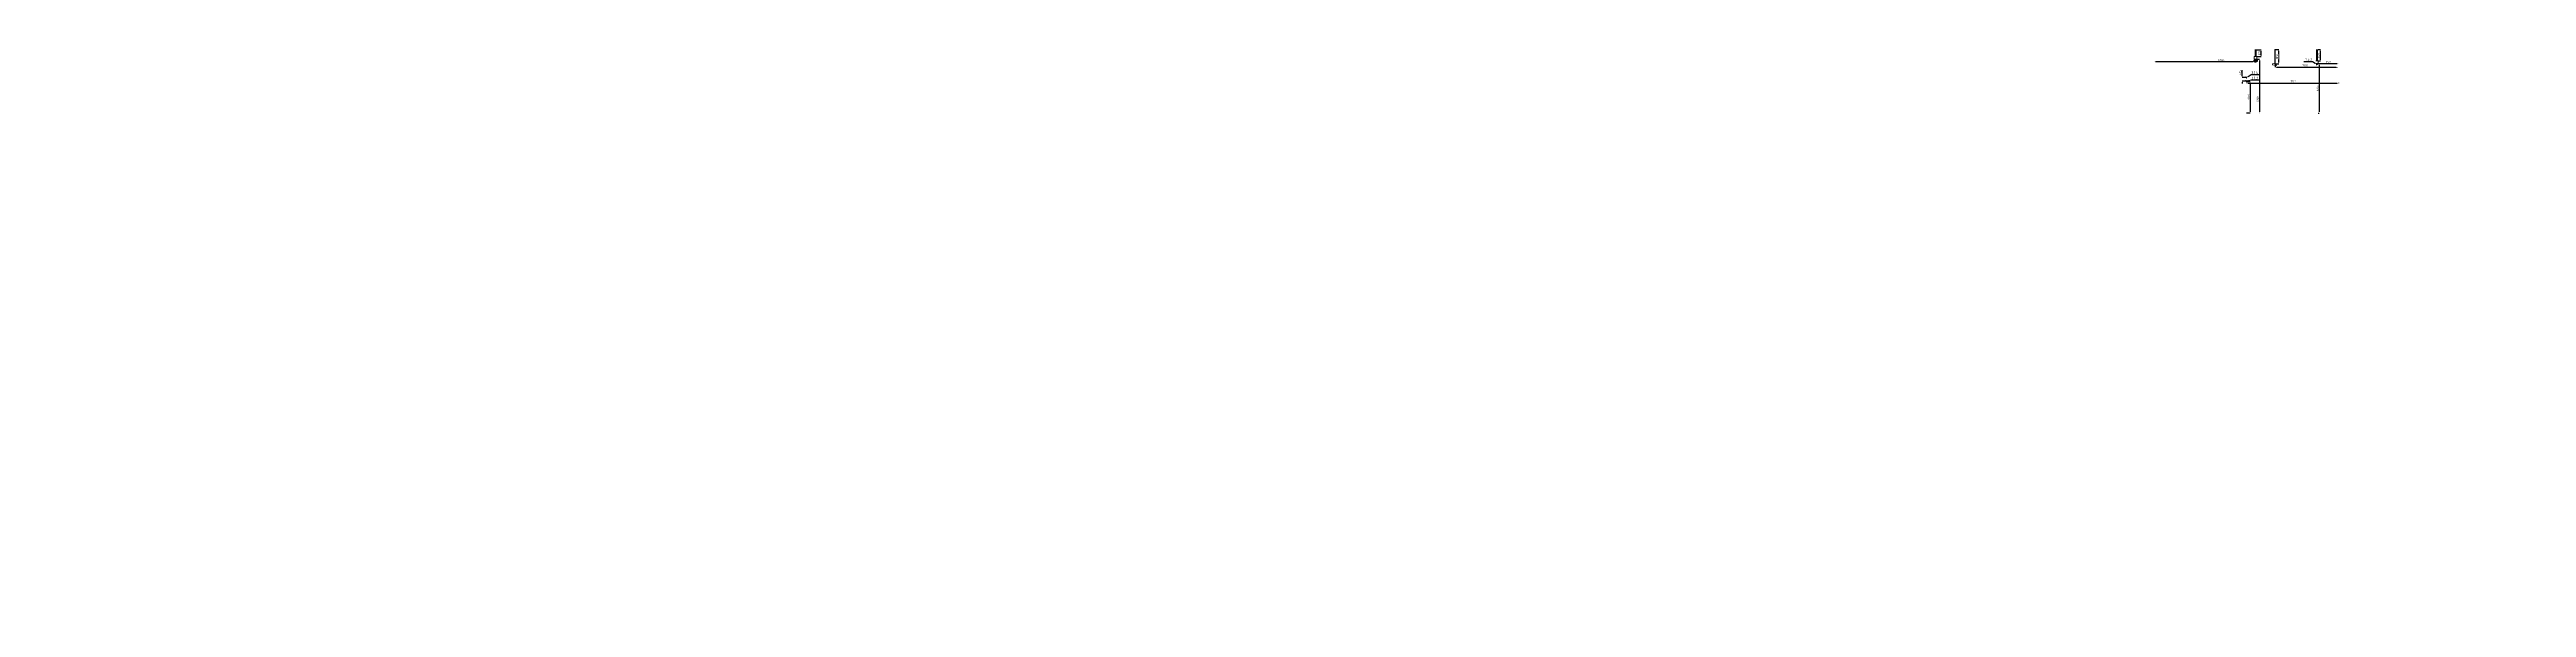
# Model space of a CAD drawing. Header units: millimetres. Extents: x 0 to 9491604, y -172998 to 295086.
# Drawn here: x 867161 to 1186451, y -40554 to 31390 of the extents above; entities that cross this region are included whole.
import ezdxf
from ezdxf import colors
from ezdxf.entities.mleader import LeaderData, LeaderLine
from ezdxf.math import Vec2, Vec3

# ---------------------------------------------------------------- set-up
doc = ezdxf.new("R2010")
doc.units = ezdxf.units.MM
doc.layers.add('EI_DIMS_DETAIL', color=7, linetype='Continuous')
doc.layers.add('Lighting-Input-2D', color=1, linetype='Continuous', lineweight=25, true_color=0xff0000)
doc.layers.add('Lighting-Moving Light', color=7, linetype='Continuous', lineweight=5)
doc.layers.add('None', color=7, linetype='Continuous', lineweight=5)
doc.styles.get("Standard").update_dxf_attribs({"font": 'GOST.TTF'})
doc.dimstyles.get("Standard").update_dxf_attribs({"dimtxt": 250, "dimasz": 150, "dimexe": 0.18, "dimexo": 0.0625, "dimgap": 100, "dimtad": 1, "dimdec": 0, "dimrnd": 5, "dimzin": 0, "dimdsep": 46, "dimtxsty": 'Standard', "dimcen": 0.09, "dimadec": 0, "dimazin": 0, "dimtfac": 1, "dimtdec": 0, "dimtofl": 0, "dimtmove": 0, "dimatfit": 3, "dimfxl": 1, "dimtolj": 1, "dimtzin": 0, "dimarcsym": 0})
pattern_1 = [(337.5886003, (468387.4237, -185234.643), (1.75006185, 4.243571658), [3.33838121, -1.251892954]), (67.5886003, (468387.4237, -185234.643), (-4.243571658, 1.75006185), [3.33838121, -1.251892954])]
pattern_2 = [(337.5886003, (468421.6683, -185691.4314), (1.75006185, 4.243571658), [3.33838121, -1.251892954]), (67.5886003, (468421.6683, -185691.4314), (-4.243571658, 1.75006185), [3.33838121, -1.251892954])]

# ---------------------------------------------------------------- blocks, each defined once
blk = doc.blocks.new('*D326')
at = {"layer": 'Defpoints', "color": 0, "lineweight": 9, "transparency": 16777216}
for p in [(1159616, 29574), (1162217, 29574), (1162217, 29574)]:
    blk.add_point(p, dxfattribs=at)
at = {"layer": 'EI_DIMS_DETAIL', "color": 0, "lineweight": -2, "transparency": 16777216}
for p, q in [((1159616, 29574), (1159616, 29574)), ((1159766, 29574), (1162067, 29574)), ((1162217, 29574), (1162217, 29574))]:
    blk.add_line(p, q, dxfattribs=at)
at = {"layer": 'EI_DIMS_DETAIL', "color": 0, "lineweight": 9, "transparency": 16777216}
for points in [[(1159766, 29599), (1159766, 29549), (1159616, 29574)], [(1162067, 29599), (1162067, 29549), (1162217, 29574)]]:
    blk.add_solid(points, dxfattribs=at)
at = {"layer": 'EI_DIMS_DETAIL', "color": 0, "lineweight": 9, "transparency": 16777216, "insert": (1160917, 29799), "char_height": 250, "attachment_point": 5}
blk.add_mtext('\\A1;2600', dxfattribs=at)
blk = doc.blocks.new('*D334')
at = {"layer": 'Defpoints', "color": 0, "lineweight": 9, "transparency": 16777216}
for p in [(1159616, 29574), (1159616, 23190), (1159750, 23190)]:
    blk.add_point(p, dxfattribs=at)
at = {"layer": 'EI_DIMS_DETAIL', "color": 0, "lineweight": -2, "transparency": 16777216}
for p, q in [((1159616, 29574), (1159750, 29574)), ((1159750, 29424), (1159750, 23340)), ((1159616, 23190), (1159750, 23190))]:
    blk.add_line(p, q, dxfattribs=at)
at = {"layer": 'EI_DIMS_DETAIL', "color": 0, "lineweight": 9, "transparency": 16777216}
for points in [[(1159725, 29424), (1159775, 29424), (1159750, 29574)], [(1159725, 23340), (1159775, 23340), (1159750, 23190)]]:
    blk.add_solid(points, dxfattribs=at)
at = {"layer": 'EI_DIMS_DETAIL', "color": 0, "lineweight": 9, "transparency": 16777216, "insert": (1159525, 26382), "char_height": 250, "attachment_point": 5, "rotation": 90}
blk.add_mtext('\\A1;6385', dxfattribs=at)
blk = doc.blocks.new('*D335')
at = {"layer": 'Defpoints', "color": 0, "lineweight": 9, "transparency": 16777216}
for p in [(1159617, 31390), (1159617, 29914), (1159909, 31390)]:
    blk.add_point(p, dxfattribs=at)
at = {"layer": 'EI_DIMS_DETAIL', "color": 0, "lineweight": -2, "transparency": 16777216}
for p, q in [((1159617, 31390), (1159909, 31390)), ((1159617, 29914), (1159909, 29914)), ((1159909, 30064), (1159909, 31240))]:
    blk.add_line(p, q, dxfattribs=at)
at = {"layer": 'EI_DIMS_DETAIL', "color": 0, "lineweight": 9, "transparency": 16777216}
for points in [[(1159884, 31240), (1159934, 31240), (1159909, 31390)], [(1159884, 30064), (1159934, 30064), (1159909, 29914)]]:
    blk.add_solid(points, dxfattribs=at)
at = {"layer": 'EI_DIMS_DETAIL', "color": 0, "lineweight": 9, "transparency": 16777216, "insert": (1159684, 30652), "char_height": 250, "attachment_point": 5, "rotation": 90}
blk.add_mtext('\\A1;1475', dxfattribs=at)
blk = doc.blocks.new('*D327')
at = {"layer": 'Defpoints', "color": 0, "lineweight": 9, "transparency": 16777216}
for p in [(1151690, 30135), (1152027, 23196), (1152027, 23196)]:
    blk.add_point(p, dxfattribs=at)
at = {"layer": 'EI_DIMS_DETAIL', "color": 0, "lineweight": -2, "transparency": 16777216}
for p, q in [((1151690, 30135), (1152027, 30135)), ((1152027, 29985), (1152027, 23346)), ((1152027, 23196), (1152027, 23196))]:
    blk.add_line(p, q, dxfattribs=at)
at = {"layer": 'EI_DIMS_DETAIL', "color": 0, "lineweight": 9, "transparency": 16777216}
for points in [[(1152002, 29985), (1152052, 29985), (1152027, 30135)], [(1152002, 23346), (1152052, 23346), (1152027, 23196)]]:
    blk.add_solid(points, dxfattribs=at)
at = {"layer": 'EI_DIMS_DETAIL', "color": 0, "lineweight": 9, "transparency": 16777216, "insert": (1151802, 24982), "char_height": 250, "attachment_point": 5, "rotation": 90}
blk.add_mtext('\\A1;6940', dxfattribs=at)
blk = doc.blocks.new('*D328')
at = {"layer": 'Defpoints', "color": 0, "lineweight": 9, "transparency": 16777216}
for p in [(1138499, 29789, -950), (1138499, 29788), (1151352, 29788)]:
    blk.add_point(p, dxfattribs=at)
at = {"layer": 'EI_DIMS_DETAIL', "color": 0, "lineweight": -2, "transparency": 16777216}
for p, q in [((1138499, 29789), (1138499, 29788)), ((1151202, 29788), (1138649, 29788)), ((1151352, 29788), (1151352, 29788))]:
    blk.add_line(p, q, dxfattribs=at)
at = {"layer": 'EI_DIMS_DETAIL', "color": 0, "lineweight": 9, "transparency": 16777216}
for points in [[(1138649, 29813), (1138649, 29763), (1138499, 29788)], [(1151202, 29813), (1151202, 29763), (1151352, 29788)]]:
    blk.add_solid(points, dxfattribs=at)
at = {"layer": 'EI_DIMS_DETAIL', "color": 0, "lineweight": 9, "transparency": 16777216, "insert": (1147125, 30013), "char_height": 250, "attachment_point": 5}
blk.add_mtext('\\A1;12855', dxfattribs=at)
blk = doc.blocks.new('Group-202')
at = {"layer": 'Lighting-Input-2D', "linetype": 'Continuous', "lineweight": 0, "true_color": 0x00ffff}
blk.add_hatch(color=4, dxfattribs=at).paths.add_polyline_path([(-52, -122), (48, -122), (48, -172), (-52, -172)])
at = {"layer": 'Lighting-Moving Light', "linetype": 'Continuous', "lineweight": 0, "true_color": 0x00ffff, "transparency": 33554687}
h = blk.add_hatch(color=4, dxfattribs=at)
edge = h.paths.add_edge_path()
edge.add_line((127, -139), (71, -186))
edge.add_line((71, -186), (-71, -186))
edge.add_line((-71, -186), (-127, -139))
edge.add_line((-127, -139), (-127, -119))
edge.add_line((-127, -119), (-130, -116))
edge.add_line((-130, -116), (-130, -100))
edge.add_arc((-125, -90), 11.3, 231.46188, 243.69001, ccw=False)
edge.add_arc((-52, -11), 119, 216.85397, 227.89441, ccw=False)
edge.add_arc((-40, 0), 135, 204.96082, 217.50525, ccw=False)
edge.add_line((-162, -57), (-185, -57))
edge.add_line((-185, -57), (-185, 57))
edge.add_line((-185, 57), (-162, 57))
edge.add_arc((-40, 0), 135, 132.75687, 154.99711, ccw=False)
edge.add_arc((-129, 96), 4.36, 103.05896, 133.87798, ccw=False)
edge.add_line((-130, 100), (-130, 116))
edge.add_line((-130, 116), (-118, 127))
edge.add_arc((0, 1670), 1548, 265.62318, 266.35396)
edge.add_line((-98, 125), (-87, 164))
edge.add_line((-87, 164), (-87, 164))
edge.add_line((-87, 164), (-75, 225))
edge.add_arc((-74, 225), 0.993, 89.652, 168.56383, ccw=False)
edge.add_line((-74, 226), (74, 226))
edge.add_arc((74, 225), 0.993, 11.43617, 90.348, ccw=False)
edge.add_line((75, 225), (87, 164))
edge.add_line((87, 164), (87, 164))
edge.add_line((87, 164), (98, 125))
edge.add_arc((0, 1670), 1548, 273.64604, 274.37682)
edge.add_line((118, 127), (130, 116))
edge.add_line((130, 116), (130, 100))
edge.add_arc((129, 96), 4.36, 46.12202, 76.94104, ccw=False)
edge.add_arc((40, 0), 135, 25.00289, 47.24313, ccw=False)
edge.add_line((162, 57), (185, 57))
edge.add_line((185, 57), (185, -57))
edge.add_line((185, -57), (162, -57))
edge.add_arc((40, 0), 135, 322.49475, 335.03918, ccw=False)
edge.add_arc((52, -11), 119, 312.10559, 323.14603, ccw=False)
edge.add_arc((125, -90), 11.3, 296.30999, 308.53812, ccw=False)
edge.add_line((130, -100), (130, -116))
edge.add_line((130, -116), (127, -119))
edge.add_line((127, -119), (127, -139))
edge = h.paths.add_edge_path()
edge.add_line((130, 71), (130, 57))
edge.add_line((130, 57), (142, 57))
edge.add_arc((60, 0), 100, 34.7913, 44.4762)
edge.add_arc((129, 68), 3.3, 40.92127, 76.795)
edge = h.paths.add_edge_path()
edge.add_arc((-60, 0), 100, 135.5238, 145.2087)
edge.add_line((-142, 57), (-130, 57))
edge.add_line((-130, 57), (-130, 71))
edge.add_arc((-129, 68), 3.3, 103.205, 139.07873)
edge = h.paths.add_edge_path()
edge.add_line((-130, -71), (-130, -57))
edge.add_line((-130, -57), (-142, -57))
edge.add_arc((-60, 0), 100, 214.72801, 224.46921)
edge.add_arc((-128, -67), 4.96, 223.95508, 248.33943)
edge = h.paths.add_edge_path()
edge.add_arc((60, 0), 100, 315.53079, 325.27199)
edge.add_line((142, -57), (130, -57))
edge.add_line((130, -57), (130, -71))
edge.add_arc((128, -67), 4.96, 291.66057, 316.04492)
blk.add_hatch(color=4, dxfattribs=at).paths.add_polyline_path([(-185, 57), (185, 57), (185, -57), (-185, -57)])
h = blk.add_hatch(color=4, dxfattribs=at)
edge = h.paths.add_edge_path()
edge.add_line((0, -186), (-71, -186))
edge.add_line((-71, -186), (-127, -139))
edge.add_line((-127, -139), (-127, 45))
edge.add_line((-127, 45), (-121, 51))
edge.add_line((-121, 51), (-87, 164))
edge.add_line((-87, 164), (-87, 164))
edge.add_line((-87, 164), (-75, 225))
edge.add_arc((-74, 225), 0.993, 89.652, 168.56383, ccw=False)
edge.add_line((-74, 226), (74, 226))
edge.add_arc((74, 225), 0.993, 11.43617, 90.348, ccw=False)
edge.add_line((75, 225), (87, 164))
edge.add_line((87, 164), (87, 164))
edge.add_line((87, 164), (121, 51))
edge.add_line((121, 51), (127, 45))
edge.add_line((127, 45), (127, -139))
edge.add_line((127, -139), (71, -186))
edge.add_line((71, -186), (0, -186))
at = {"layer": 'Lighting-Input-2D', "flags": 128}
blk.add_lwpolyline([(-52, -122), (48, -122), (48, -172), (-52, -172)], close=True, dxfattribs=at)
at = {"layer": 'Lighting-Moving Light', "color": 7, "linetype": 'Continuous', "lineweight": 25, "transparency": 33554687, "flags": 128}
for points in [[(127, -139), (71, -186), (-71, -186), (-127, -139), (-127, -119), (-130, -116), (-130, -100, -0.053406), (-132, -99, -0.0482103), (-147, -82, -0.0547901), (-162, -57), (-185, -57), (-185, 57), (-162, 57, -0.0973471), (-132, 99, -0.1352898), (-130, 100), (-130, 116), (-118, 127, 0.0031886), (-98, 125), (-87, 164), (-87, 164), (-75, 225, -0.3586024), (-74, 226), (74, 226, -0.3586024), (75, 225), (87, 164), (87, 164), (98, 125, 0.0031886), (118, 127), (130, 116), (130, 100, -0.1352898), (132, 99, -0.0973471), (162, 57), (185, 57), (185, -57), (162, -57, -0.0547901), (147, -82, -0.0482103), (132, -99, -0.053406), (130, -100), (130, -116), (127, -119)], [(-131, 70, 0.0422835), (-142, 57), (-130, 57), (-130, 71, 0.1578197), (-131, 70)], [(130, 71), (130, 57), (142, 57, 0.0422835), (131, 70, 0.1578197), (130, 71)], [(-130, -71), (-130, -57), (-142, -57, 0.0425296), (-131, -70, 0.1068001), (-130, -71)], [(131, -70, 0.0425296), (142, -57), (130, -57), (130, -71, 0.1068001), (131, -70)]]:
    blk.add_lwpolyline(points, format="xyb", close=True, dxfattribs=at)
at = {"layer": 'Lighting-Moving Light', "color": 7, "linetype": 'Continuous', "lineweight": 18, "transparency": 33554687, "flags": 128}
blk.add_lwpolyline([(-185, 57), (185, 57), (185, -57), (-185, -57)], close=True, dxfattribs=at)
blk.add_lwpolyline([(0, -186), (-71, -186), (-127, -139), (-127, 45), (-121, 51), (-87, 164), (-87, 164), (-75, 225, -0.3586024), (-74, 226), (74, 226, -0.3586024), (75, 225), (87, 164), (87, 164), (121, 51), (127, 45), (127, -139), (71, -186)], format="xyb", close=True, dxfattribs=at)
at = {"layer": 'None', "color": 0, "flags": 1}
for tag in ['3D_Symbol_Name', 'Model_Name', 'Inst_Type', 'FixtureID', 'GDTF_Fixture_Name', 'GDTF_Fixture_Mode', 'Power_Connector', 'Wattage', 'Lamp', 'Frame_Size_Imp', 'Frame_Size_Metric', 'Weight', 'Device_Type', 'Beam_Angle', 'Field_Angle', 'Beam_Angle_2', 'Field_Angle_2', 'Candlepower', 'Num_Channels', 'Remarks', 'Drawn_By']:
    blk.add_attdef(tag, (-185, -186), '', height=0.18, dxfattribs=at)
blk = doc.blocks.new('NNA_TransformGroup (2D)-81')
at = {"layer": 'None', "color": 7, "transparency": 33554687}
blk.add_blockref('Group-202', (0, 0), dxfattribs=at)
blk = doc.blocks.new('Lighting Device (2D)-81')
at = {"layer": 'None', "color": 7, "transparency": 33554687}
blk.add_blockref('NNA_TransformGroup (2D)-81', (0, 0), dxfattribs=at)
at = {"layer": 'None', "color": 0, "flags": 1}
for tag in ['3D_Symbol_Name', 'Model_Name', 'Inst_Type', 'FixtureID', 'GDTF_Fixture_Name', 'GDTF_Fixture_Mode', 'Power_Connector', 'Wattage', 'Lamp', 'Frame_Size_Imp', 'Frame_Size_Metric', 'Weight', 'Device_Type', 'Beam_Angle', 'Field_Angle', 'Beam_Angle_2', 'Field_Angle_2', 'Candlepower', 'Num_Channels', 'Remarks', 'Drawn_By']:
    blk.add_attdef(tag, (8075, -9011), '', height=0.18, dxfattribs=at)
blk = doc.blocks.new('*D329')
at = {"layer": 'Defpoints', "color": 0, "lineweight": 9, "transparency": 16777216}
for p in [(1151596, 31341), (1151699, 30470), (1152249, 31341)]:
    blk.add_point(p, dxfattribs=at)
at = {"layer": 'EI_DIMS_DETAIL', "color": 0, "lineweight": -2, "transparency": 16777216}
for p, q in [((1151596, 31341), (1152249, 31341)), ((1151699, 30470), (1152249, 30470)), ((1152249, 30620), (1152249, 31191))]:
    blk.add_line(p, q, dxfattribs=at)
at = {"layer": 'EI_DIMS_DETAIL', "color": 0, "lineweight": 9, "transparency": 16777216}
for points in [[(1152224, 31191), (1152274, 31191), (1152249, 31341)], [(1152224, 30620), (1152274, 30620), (1152249, 30470)]]:
    blk.add_solid(points, dxfattribs=at)
at = {"layer": 'EI_DIMS_DETAIL', "color": 0, "lineweight": 9, "transparency": 16777216, "insert": (1152023, 30906), "char_height": 250, "attachment_point": 5, "rotation": 90}
blk.add_mtext('\\A1;870', dxfattribs=at)
blk = doc.blocks.new('*D330')
at = {"layer": 'Defpoints', "color": 0, "lineweight": 9, "transparency": 16777216}
for p in [(1150332, 27265), (1150359, 23224), (1150844, 23224)]:
    blk.add_point(p, dxfattribs=at)
at = {"layer": 'EI_DIMS_DETAIL', "color": 0, "lineweight": -2, "transparency": 16777216}
for p, q in [((1150332, 27265), (1150845, 27265)), ((1150844, 27115), (1150844, 23374)), ((1150359, 23224), (1150845, 23224))]:
    blk.add_line(p, q, dxfattribs=at)
at = {"layer": 'EI_DIMS_DETAIL', "color": 0, "lineweight": 9, "transparency": 16777216}
for points in [[(1150819, 27115), (1150869, 27115), (1150844, 27265)], [(1150819, 23374), (1150869, 23374), (1150844, 23224)]]:
    blk.add_solid(points, dxfattribs=at)
at = {"layer": 'EI_DIMS_DETAIL', "color": 0, "lineweight": 9, "transparency": 16777216, "insert": (1150619, 25245), "char_height": 250, "attachment_point": 5, "rotation": 90}
blk.add_mtext('\\A1;4040', dxfattribs=at)
blk = doc.blocks.new('*D331')
at = {"layer": 'Defpoints', "color": 0, "lineweight": 9, "transparency": 16777216}
for p in [(1149798, 27787), (1150359, 27787), (1150359, 27318)]:
    blk.add_point(p, dxfattribs=at)
at = {"layer": 'EI_DIMS_DETAIL', "color": 0, "lineweight": -2, "transparency": 16777216}
for p, q in [((1149798, 27937), (1149798, 28733)), ((1150359, 27787), (1149798, 27787)), ((1150359, 27318), (1149798, 27318)), ((1149798, 27168), (1149798, 27018))]:
    blk.add_line(p, q, dxfattribs=at)
at = {"layer": 'EI_DIMS_DETAIL', "color": 0, "lineweight": 9, "transparency": 16777216}
for points in [[(1149773, 27937), (1149823, 27937), (1149798, 27787)], [(1149773, 27168), (1149823, 27168), (1149798, 27318)]]:
    blk.add_solid(points, dxfattribs=at)
at = {"layer": 'EI_DIMS_DETAIL', "color": 0, "lineweight": 9, "transparency": 16777216, "insert": (1149573, 28410), "char_height": 250, "attachment_point": 5, "rotation": 90}
blk.add_mtext('\\A1;470', dxfattribs=at)
blk = doc.blocks.new('*D332')
at = {"layer": 'Defpoints', "color": 0, "lineweight": 9, "transparency": 16777216}
for p in [(1150426, 27105), (1162213, 27105), (1162213, 27050)]:
    blk.add_point(p, dxfattribs=at)
at = {"layer": 'EI_DIMS_DETAIL', "color": 0, "lineweight": -2, "transparency": 16777216}
for p, q in [((1150426, 27105), (1150426, 27050)), ((1150576, 27050), (1162063, 27050)), ((1162213, 27105), (1162213, 27050))]:
    blk.add_line(p, q, dxfattribs=at)
at = {"layer": 'EI_DIMS_DETAIL', "color": 0, "lineweight": 9, "transparency": 16777216}
for points in [[(1150576, 27075), (1150576, 27025), (1150426, 27050)], [(1162063, 27075), (1162063, 27025), (1162213, 27050)]]:
    blk.add_solid(points, dxfattribs=at)
at = {"layer": 'EI_DIMS_DETAIL', "color": 0, "lineweight": 9, "transparency": 16777216, "insert": (1156319, 27275), "char_height": 250, "attachment_point": 5}
blk.add_mtext('\\A1;11785', dxfattribs=at)
blk = doc.blocks.new('*D333')
at = {"color": 0, "lineweight": -2, "transparency": 16777216}
for p, q in [((1154068, 29461), (1154068, 29124)), ((1154218, 29124), (1161914, 29124)), ((1162064, 29085), (1162064, 29124))]:
    blk.add_line(p, q, dxfattribs=at)
at = {"color": 0, "lineweight": 9, "transparency": 16777216}
for points in [[(1154218, 29149), (1154218, 29099), (1154068, 29124)], [(1161914, 29149), (1161914, 29099), (1162064, 29124)]]:
    blk.add_solid(points, dxfattribs=at)
at = {"layer": 'Defpoints', "color": 0, "lineweight": 9, "transparency": 16777216}
for p in [(1154068, 29461, 0), (1162064, 29124), (1162064, 29085, 0)]:
    blk.add_point(p, dxfattribs=at)
at = {"color": 0, "lineweight": 9, "transparency": 16777216, "insert": (1157906, 29349), "char_height": 250, "attachment_point": 5}
blk.add_mtext('\\A1;7995', dxfattribs=at)
blk = doc.blocks.new('*D336')
at = {"layer": 'EI_DIMS_DETAIL', "color": 0, "lineweight": -2, "transparency": 16777216}
for p, q in [((1154065, 29562), (1154534, 29562)), ((1154067, 31390), (1154534, 31390)), ((1154534, 29712), (1154534, 31240))]:
    blk.add_line(p, q, dxfattribs=at)
at = {"layer": 'EI_DIMS_DETAIL', "color": 0, "lineweight": 9, "transparency": 16777216}
for points in [[(1154509, 31240), (1154559, 31240), (1154534, 31390)], [(1154509, 29712), (1154559, 29712), (1154534, 29562)]]:
    blk.add_solid(points, dxfattribs=at)
at = {"layer": 'EI_DIMS_DETAIL', "color": 0, "lineweight": 9, "transparency": 16777216, "insert": (1154309, 30476), "char_height": 250, "attachment_point": 5, "rotation": 90, "bg_fill": 3, "box_fill_scale": 1.1, "bg_fill_color": 256, "bg_fill_true_color": 13158600, "bg_fill_transparency": 0}
blk.add_mtext('\\A1;1830', dxfattribs=at)
at = {"layer": 'Defpoints', "color": 0, "lineweight": 9, "transparency": 16777216}
for p in [(1154065, 29562), (1154067, 31390), (1154534, 31390)]:
    blk.add_point(p, dxfattribs=at)

msp = doc.modelspace()

# ---------------------------------------------------------------- hatches: boundary and pattern name
at = {"lineweight": 9}
h = msp.add_hatch(dxfattribs=at)
h.set_pattern_fill('ANGLE', color=3)
h.set_pattern_definition([(0, (321411.6273, -661615.173), (0, 6.985), [5.08, -1.905]), (90, (321411.6273, -661615.173), (-6.985, 4e-16), [5.08, -1.905])])
h.paths.add_polyline_path([(1159362.9, 29572.1), (1159522.9, 29572.1), (1159519.9, 29410), (1159359.9, 29410)])
h = msp.add_hatch(dxfattribs=at)
h.set_pattern_fill('ANGLE', color=5, scale=0.657162, angle=-22.4114)
h.set_pattern_definition(pattern_1)
h.paths.add_polyline_path([(1150212.5, 27933.9), (1150350.6, 27876.9), (1150290, 27730), (1150151.9, 27786.9)])
edge = h.paths.add_edge_path()
edge.add_line((1150350.6, 27876.9), (1150510.8, 27898.3))
h = msp.add_hatch(dxfattribs=at)
h.set_pattern_fill('ANGLE', color=5, scale=0.657162, angle=-22.4114)
h.set_pattern_definition(pattern_2)
h.paths.add_polyline_path([(1150246.7, 27477.1), (1150384.8, 27420.1), (1150324.2, 27273.2), (1150186.1, 27330.1)])
edge = h.paths.add_edge_path()
edge.add_line((1150384.8, 27420.1), (1150545.1, 27441.5))
h = msp.add_hatch(dxfattribs=at)
h.set_pattern_fill('ANGLE', color=5, scale=0.657162, angle=-22.4114)
h.set_pattern_definition(pattern_1)
edge = h.paths.add_edge_path()
edge.add_line((1150350.6, 27876.9), (1150510.8, 27898.3))
edge.add_line((1150510.8, 27898.3), (1150388.8, 27602.3))
edge.add_line((1150290, 27730), (1150388.8, 27602.3))
h = msp.add_hatch(dxfattribs=at)
h.set_pattern_fill('ANGLE', color=5, scale=0.657162, angle=-22.4114)
h.set_pattern_definition(pattern_2)
edge = h.paths.add_edge_path()
edge.add_line((1150384.8, 27420.1), (1150545.1, 27441.5))
edge.add_line((1150545.1, 27441.5), (1150423, 27145.5))
edge.add_line((1150324.2, 27273.2), (1150423, 27145.5))

# ---------------------------------------------------------------- linework, layer by layer
for p, q in [((1151360.9, 30470.3), (1151360.9, 30132.3)), ((1151360.9, 30470.3), (1151698.9, 30470.3)), ((1151360.9, 30132.3), (1151698.9, 30132.3)), ((1151698.9, 30470.3), (1151698.9, 30132.3)), ((1159278.4, 29573.9), (1159616.4, 29573.9)), ((1159278.9, 29914.1), (1159616.9, 29914.1)), ((1159616.4, 29911.9), (1159616.4, 29573.9))]:
    msp.add_line(p, q, dxfattribs=at)
at = {"color": 1, "lineweight": 9}
for p, q in [((1151458.1, 30470.3), (1151458.1, 31379.9)), ((1151594.7, 30470.3), (1151594.7, 31382.1)), ((1159374.1, 29915), (1159372.5, 31378.6)), ((1159507.7, 29918.8), (1159509.2, 31380.8))]:
    msp.add_line(p, q, dxfattribs=at)
at = {"color": 1, "lineweight": 9, "elevation": -893.3}
msp.add_lwpolyline([(1154027.5, 31390.3), (1154067, 31390.3), (1154061.8, 29562.1), (1154022.3, 29562.1)], close=True, dxfattribs=at)

# ---------------------------------------------------------------- block references
at = {"layer": 'None', "color": 7, "lineweight": 9, "transparency": 33554687, "rotation": 270}
msp.add_blockref('Lighting Device (2D)-81', (1151525.3, 29938.5, 7364.2), dxfattribs=at)

# ---------------------------------------------------------------- dimensions: what is measured, and where the dimension line sits
at = {"layer": 'EI_DIMS_DETAIL', "lineweight": 9}
dim = msp.add_linear_dim(base=(1138499.3, 29788.2), p1=(1151352.3, 29788.2), p2=(1138499.3, 29789.4, -950), dimstyle='Standard', dxfattribs=at)
dim.commit()
dim.dimension.update_dxf_attribs({"geometry": '*D328', "text_midpoint": (1147124.7, 29788.2), "dimtype": 160})
for base, p1, p2, picture, middle in [((1152248.6, 31340.9), (1151698.9, 30470.3), (1151596.1, 31340.9), '*D329', (1152023.5, 30905.6)), ((1149798.1, 27786.5), (1150358.8, 27317.9), (1150358.8, 27786.5), '*D331', (1149573, 28410)), ((1150844.4573, 23223.867), (1150332.0427, 27265.3832), (1150358.8824, 23223.867), '*D330', (1150619.3679, 25244.6251))]:
    dim = msp.add_linear_dim(base=base, p1=p1, p2=p2, angle=90, dimstyle='Standard', dxfattribs=at)
    dim.commit()
    dim.dimension.update_dxf_attribs({"geometry": picture, "text_midpoint": middle})
dim = msp.add_linear_dim(base=(1152027, 23195.5), p1=(1151690.3, 30135.5), p2=(1152027, 23195.5), angle=90, dimstyle='Standard', dxfattribs=at)
dim.commit()
dim.dimension.update_dxf_attribs({"geometry": '*D327', "text_midpoint": (1152027, 24981.8), "dimtype": 160})
dim = msp.add_linear_dim(base=(1162213.1209, 27050.2744), p1=(1150425.6402, 27105.0801), p2=(1162213.1209, 27105.0801), dimstyle='Standard', dxfattribs=at)
dim.commit()
dim.dimension.update_dxf_attribs({"geometry": '*D332', "text_midpoint": (1156319.3806, 27275.3637)})

# ---------------------------------------------------------------- leaders
at = {"lineweight": 9}
ml = msp.add_multileader_mtext('Standard', dxfattribs=at)
ml.set_content('3.1.4', color=256)
ml.set_leader_properties()
ml.build(insert=Vec2(0, 0))
ml.multileader.update_dxf_attribs({"text_left_attachment_type": 6, "text_right_attachment_type": 6, "arrow_head_size": 250})
ctx = ml.context
ctx.base_point, ctx.char_height, ctx.arrow_head_size, ctx.plane_origin = Vec3(1150982.6, 28179, 0), 350, 250, Vec3(1150357.4, 27785.5, 0)
ctx.left_attachment, ctx.right_attachment = 6, 6
notes = []
notes.append((ctx, [(0, (1, 1, 0), (1150974.6, 28179, 0), (1, 0), 8, [(0, [(1150357.4, 27785.5, 0)], 0, [])])]))
ctx.mtext.insert, ctx.mtext.flow_direction = Vec3(1150984.6, 28599, 0), 5
ml = msp.add_multileader_mtext('Standard', dxfattribs=at)
ml.set_content('3.1.3', color=256)
ml.set_leader_properties()
ml.build(insert=Vec2(0, 0))
ml.multileader.update_dxf_attribs({"text_left_attachment_type": 6, "text_right_attachment_type": 6, "arrow_head_size": 250})
ctx = ml.context
ctx.base_point, ctx.char_height, ctx.arrow_head_size, ctx.plane_origin = Vec3(1150995.2, 27486.8, 0), 350, 250, Vec3(1150357.4, 27325.2, 0)
ctx.left_attachment, ctx.right_attachment = 6, 6
notes.append((ctx, [(0, (1, 1, 0), (1150987.2, 27486.8, 0), (1, 0), 8, [(0, [(1150357.4, 27325.2, 0)], 0, [])])]))
ctx.mtext.insert, ctx.mtext.flow_direction = Vec3(1150997.2, 27906.8, 0), 5
for ctx, leaders in notes:
    for number, flags, end, landing, length, lines in leaders:
        leader = LeaderData()
        leader.index, (leader.has_last_leader_line, leader.has_dogleg_vector, leader.attachment_direction) = number, flags
        leader.last_leader_point, leader.dogleg_vector, leader.dogleg_length = Vec3(end), Vec3(landing), length
        for number, points, colour, breaks in lines:
            line = LeaderLine()
            line.index, line.vertices, line.color, line.breaks = number, Vec3.list(points), colors.encode_raw_color(colour), breaks
            leader.lines.append(line)
        ctx.leaders.append(leader)

# ---------------------------------------------------------------- next in the draw order: leaders
ml = msp.add_multileader_mtext('Standard', dxfattribs=at)
ml.set_content('3.6.2', color=256)
ml.set_leader_properties()
ml.build(insert=Vec2(0, 0))
ml.multileader.update_dxf_attribs({"text_left_attachment_type": 6, "text_right_attachment_type": 6, "arrow_head_size": 250})
ctx = ml.context
ctx.base_point, ctx.char_height, ctx.arrow_head_size, ctx.plane_origin = Vec3(1158115.2, 29820.6, 7754.5), 350, 250, Vec3(1159443.6, 29481.1, 7754.5)
ctx.left_attachment, ctx.right_attachment, ctx.text_align_type = 6, 6, 2
notes = []
notes.append((ctx, [(1, (1, 1, 0), (1158854.7, 29820.6, 7754.5), (-1, 0), 8, [(0, [(1159443.6, 29481.1, 7754.5)], 0, [])])]))
ctx.mtext.insert, ctx.mtext.alignment, ctx.mtext.flow_direction = Vec3(1158844.7, 30240.6, 7754.5), 3, 5
ctx.mtext.has_bg_fill, ctx.mtext.bg_color, ctx.mtext.bg_scale_factor, ctx.mtext.bg_transparency, ctx.mtext.use_window_bg_color = 1, -1027028792, 1.5, 0, 1
for ctx, leaders in notes:
    for number, flags, end, landing, length, lines in leaders:
        leader = LeaderData()
        leader.index, (leader.has_last_leader_line, leader.has_dogleg_vector, leader.attachment_direction) = number, flags
        leader.last_leader_point, leader.dogleg_vector, leader.dogleg_length = Vec3(end), Vec3(landing), length
        for number, points, colour, breaks in lines:
            line = LeaderLine()
            line.index, line.vertices, line.color, line.breaks = number, Vec3.list(points), colors.encode_raw_color(colour), breaks
            leader.lines.append(line)
        ctx.leaders.append(leader)

# ---------------------------------------------------------------- next in the draw order: dimensions: what is measured, and where the dimension line sits
dim = msp.add_linear_dim(base=(1162064.5, 29124.1, -0.2), p1=(1154068.2, 29460.8), p2=(1162064.5, 29084.9), dimstyle='Standard', dxfattribs=at)
dim.commit()
dim.dimension.update_dxf_attribs({"geometry": '*D333', "text_midpoint": (1157905.9, 29124.1, -0.2), "dimtype": 160})
at = {"layer": 'EI_DIMS_DETAIL', "lineweight": 9}
for base, p1, p2, picture, middle in [((1159749.8, 23190.3), (1159616.4, 29573.9), (1159616.4, 23190.3), '*D334', (1159524.7, 26382.1)), ((1159908.8, 31390.3), (1159616.9, 29914.1), (1159616.9, 31390.3), '*D335', (1159683.7, 30652.2))]:
    dim = msp.add_linear_dim(base=base, p1=p1, p2=p2, angle=90, dimstyle='Standard', dxfattribs=at)
    dim.commit()
    dim.dimension.update_dxf_attribs({"geometry": picture, "text_midpoint": middle})
dim = msp.add_linear_dim(base=(1162216.9, 29573.9), p1=(1159616.2, 29573.9), p2=(1162216.9, 29573.9), dimstyle='Standard', dxfattribs=at)
dim.commit()
dim.dimension.update_dxf_attribs({"geometry": '*D326', "text_midpoint": (1160916.6, 29799)})

# ---------------------------------------------------------------- next in the draw order: dimensions: what is measured, and where the dimension line sits
dim = msp.add_linear_dim(base=(1154533.6, 31390.3, -893.3), p1=(1154065.4, 29562.3, -893.3), p2=(1154067, 31390.3, -893.3), angle=90, dimstyle='Standard', override={"dimtfill": 1}, dxfattribs=at)
dim.commit()
dim.dimension.update_dxf_attribs({"geometry": '*D336', "text_midpoint": (1154308.5, 30476.3, -893.3)})

# ---------------------------------------------------------------- next in the draw order: linework, layer by layer
at = {"lineweight": 9, "elevation": -893.3}
msp.add_lwpolyline([(1154265.4, 29520.7), (1154232.2, 29324.7), (1153710.6, 29412.9), (1153743.8, 29608.9)], close=True, dxfattribs=at)

doc.saveas('drawing.dxf')
